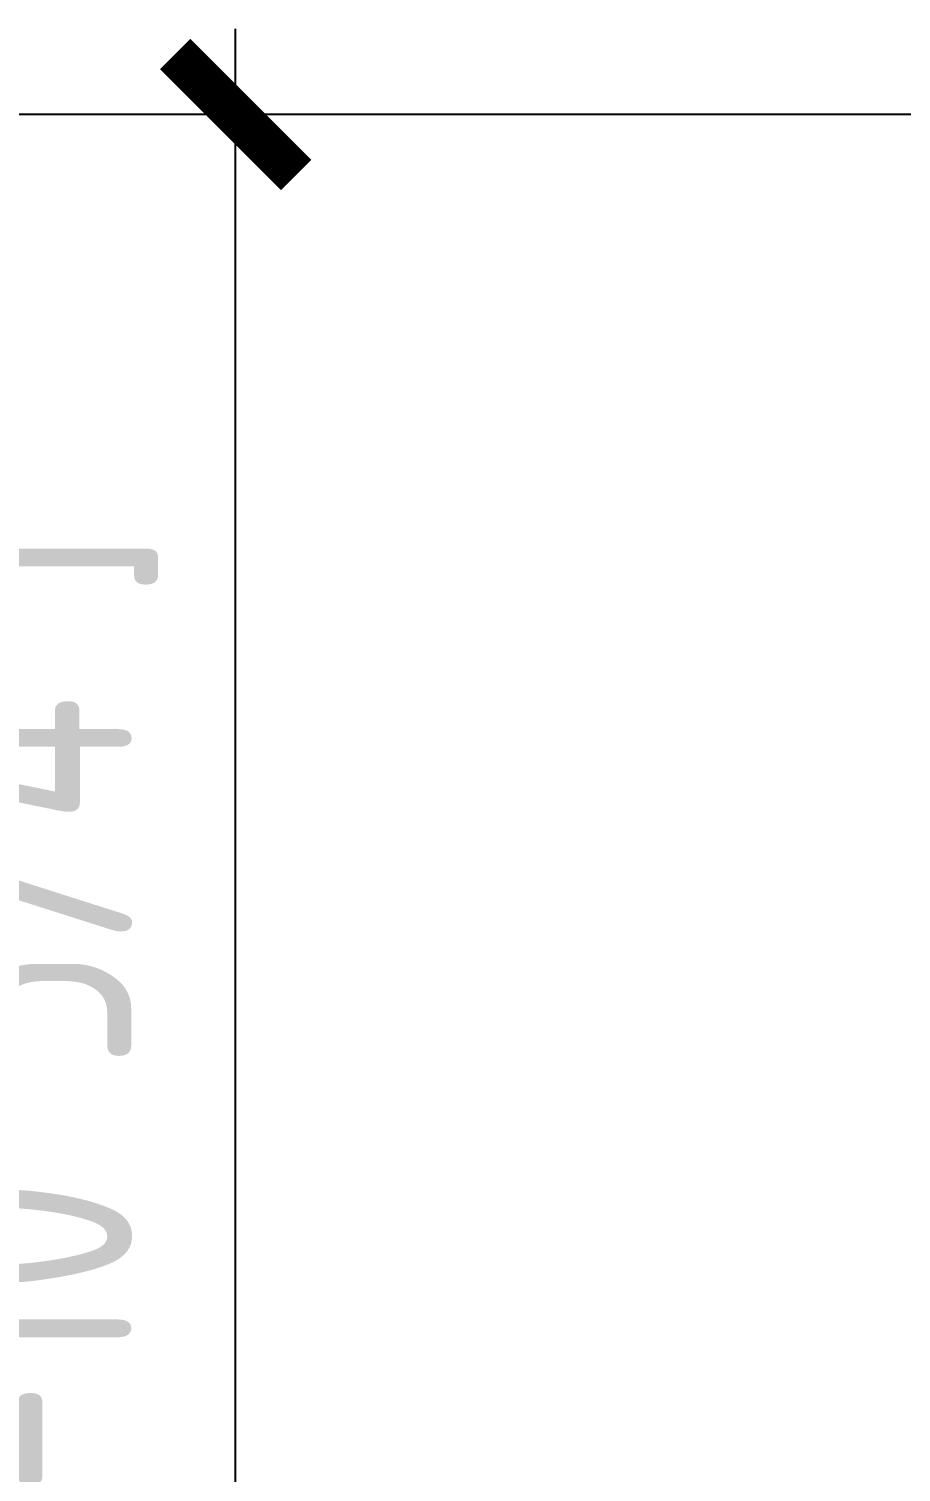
# Model space of a CAD drawing. Header units: millimetres. Extents: x -73584 to -37571, y -61249 to -50748.
# Drawn here: x -55111.5 to -54907.8, y -59497.2 to -59160.2 of the extents above; entities that cross this region are included whole.
import ezdxf

# ---------------------------------------------------------------- set-up
doc = ezdxf.new("R2010")
doc.units = ezdxf.units.MM
doc.header["$LTSCALE"] = 200
doc.header["$PDSIZE"] = -1
doc.layers.add('DIM', color=3, linetype='Continuous')
doc.styles.add('TSSD_Dimension', font='tssdeng.shx', dxfattribs={"width": 0.7, "bigfont": 'hztxt.shx'})
doc.dimstyles.new('TSSD_20_20', dxfattribs={"dimtxt": 60, "dimasz": 20, "dimexe": 20, "dimexo": 50, "dimgap": 20, "dimtad": 1, "dimdec": 0, "dimzin": 0, "dimdsep": 46, "dimtxsty": 'TSSD_Dimension', "dimblk": 'ARCHTICK', "dimcen": 0, "dimdle": 20, "dimclrt": 7, "dimadec": 0, "dimazin": 0, "dimtfac": 1, "dimtdec": 0, "dimtix": 1, "dimtmove": 2, "dimatfit": 3, "dimfxl": 1, "dimtolj": 1, "dimtzin": 0, "dimarcsym": 0})

# ---------------------------------------------------------------- blocks, each defined once
blk = doc.blocks.new('_ArchTick')
at = {"color": 0, "linetype": 'ByBlock'}
blk.add_lwpolyline([(-0.707, -0.707, 0.5, 0.5, 0), (0.707, 0.707, 0.5, 0.5, 0)], format="xyseb", dxfattribs=at)
blk = doc.blocks.new('*D1144')
at = {"layer": 'Defpoints', "color": 0, "transparency": 16777216}
for p in [(-55063.21, -59180.19), (-54783.75, -59180.19), (-54534.28, -59760.19)]:
    blk.add_point(p, dxfattribs=at)
at = {"layer": 'DIM', "color": 0, "lineweight": -2, "transparency": 16777216}
for p, q in [((-55063.21, -59780.19), (-55063.21, -59160.19)), ((-54833.75, -59180.19), (-55083.21, -59180.19)), ((-54584.28, -59760.19), (-55083.21, -59760.19))]:
    blk.add_line(p, q, dxfattribs=at)
at = {"layer": 'DIM', "color": 0, "lineweight": -2, "transparency": 16777216, "xscale": 20, "yscale": 20, "zscale": 20}
for p, rotation in [((-55063.21, -59180.19), 90), ((-55063.21, -59760.19), 270)]:
    blk.add_blockref('_ArchTick', p, dxfattribs=dict(at, rotation=rotation))
at = {"layer": 'DIM', "color": 7, "transparency": 16777216, "insert": (-55114.36, -59470.19), "char_height": 60, "attachment_point": 5, "rotation": 90, "style": 'TSSD_Dimension'}
blk.add_mtext('\\A1;580 [1\'-10 3/4"]', dxfattribs=at)
blk = doc.blocks.new('*D1371')
at = {"layer": 'Defpoints', "color": 0, "transparency": 16777216}
for p in [(-54783.75, -59180.19), (-55328.25, -59830.31), (-54534.28, -59830.31)]:
    blk.add_point(p, dxfattribs=at)
at = {"layer": 'DIM', "color": 0, "lineweight": -2, "transparency": 16777216}
for p, q in [((-55328.25, -59160.19), (-55328.25, -59850.31)), ((-54833.75, -59180.19), (-55348.25, -59180.19)), ((-54584.28, -59830.31), (-55348.25, -59830.31))]:
    blk.add_line(p, q, dxfattribs=at)
at = {"layer": 'DIM', "color": 0, "lineweight": -2, "transparency": 16777216, "xscale": 20, "yscale": 20, "zscale": 20}
for p, rotation in [((-55328.25, -59180.19), 90), ((-55328.25, -59830.31), 270)]:
    blk.add_blockref('_ArchTick', p, dxfattribs=dict(at, rotation=rotation))
at = {"layer": 'DIM', "color": 7, "transparency": 16777216, "insert": (-55379.41, -59505.25), "char_height": 60, "attachment_point": 5, "rotation": 90, "style": 'TSSD_Dimension'}
blk.add_mtext('\\A1;650 [2\'-1 1/2"]', dxfattribs=at)

msp = doc.modelspace()

# ---------------------------------------------------------------- dimensions: what is measured, and where the dimension line sits
at = {"layer": 'DIM'}
for base, p1, p2, picture, middle in [((-55328.252, -59830.312), (-54783.754, -59180.187), (-54534.278, -59830.312), '*D1371', (-55379.406, -59505.25)), ((-55063.209, -59180.187), (-54534.278, -59760.187), (-54783.754, -59180.187), '*D1144', (-55114.363, -59470.187))]:
    dim = msp.add_linear_dim(base=base, p1=p1, p2=p2, angle=90, dimstyle='TSSD_20_20', dxfattribs=at)
    dim.commit()
    dim.dimension.update_dxf_attribs({"geometry": picture, "text_midpoint": middle})

doc.saveas('drawing.dxf')
